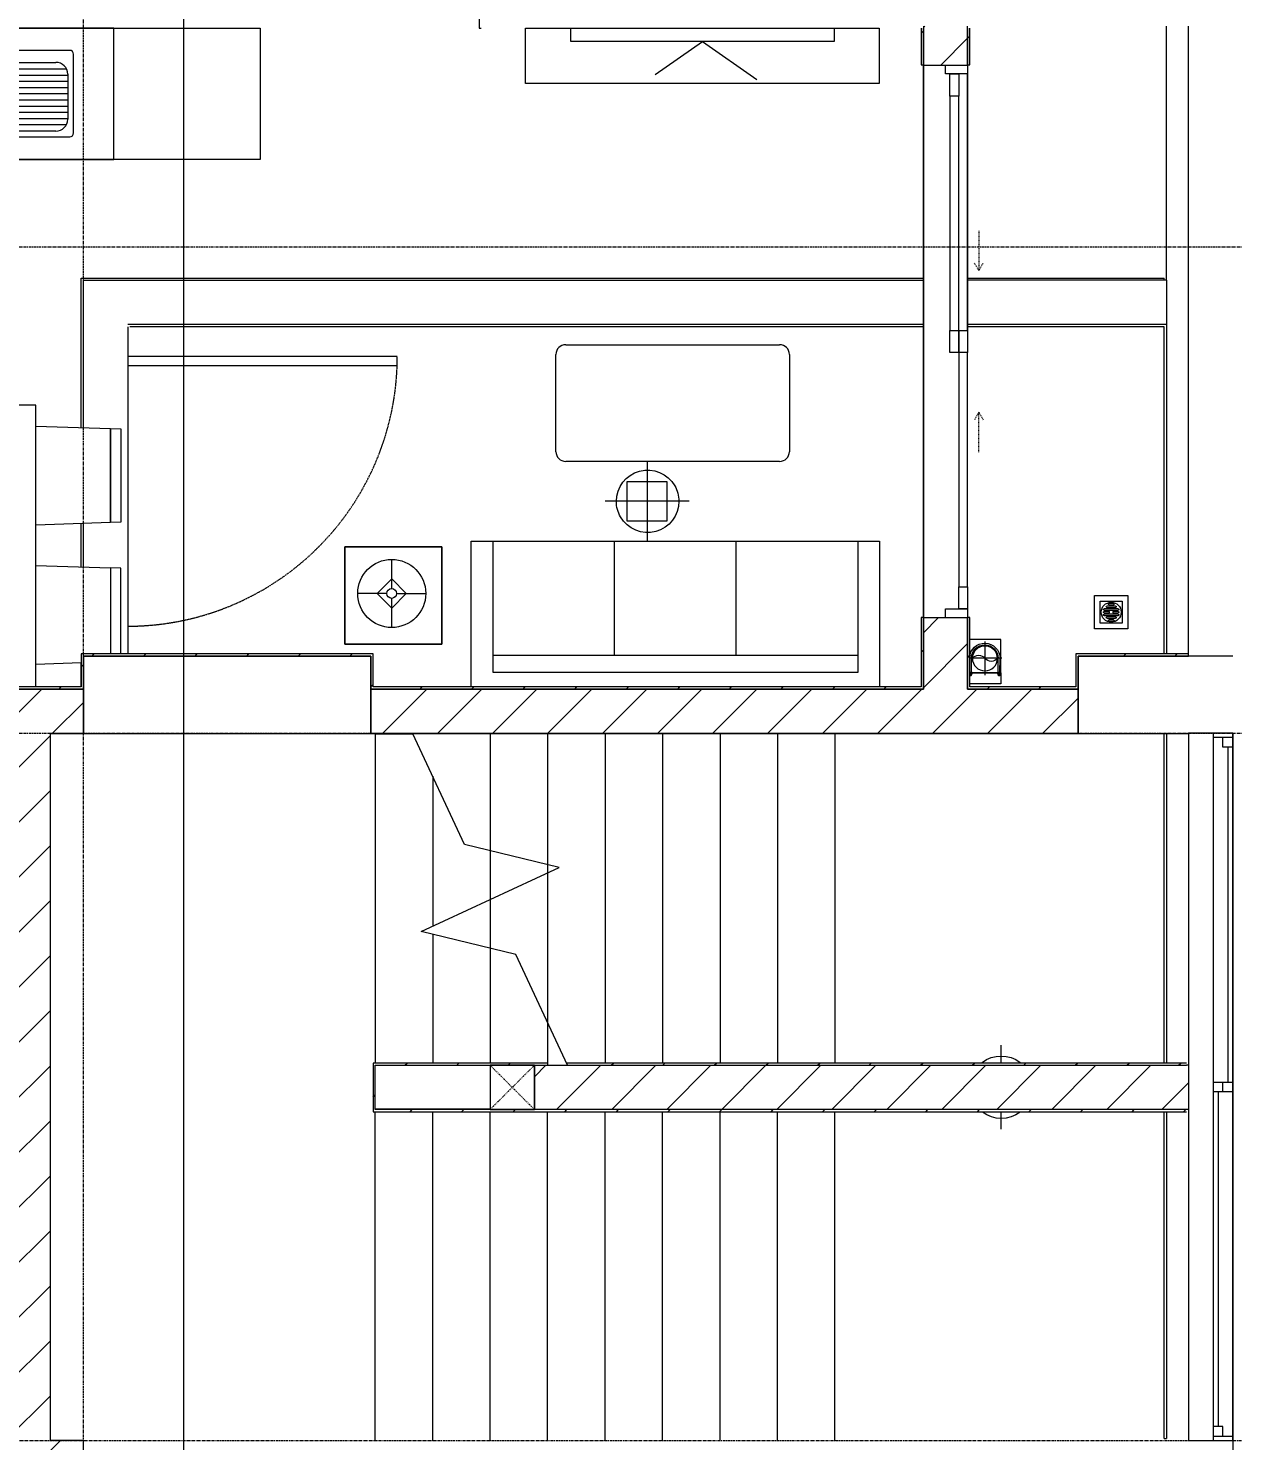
# Model space of a CAD drawing. Header units: millimetres. Extents: x 5357 to 201988, y -16345 to 109895.
# Drawn here: x 121803 to 127253, y 33837 to 40227 of the extents above; entities that cross this region are included whole.
import ezdxf

# ---------------------------------------------------------------- set-up
doc = ezdxf.new("R2010")
doc.units = ezdxf.units.MM
for name, pattern in [('Dash', [6, 3, -3]), ('Dash - Tight', [4.5, 3, -1.5]), ('Grid Line', [22.225, 12.7, -3.175, 3.175, -3.175]), ('IMPORT-CENTER _3_', [10.16, 6.35, -1.27, 1.27, -1.27])]:
    doc.linetypes.add(name, pattern=pattern)
for name, color, linetype, lineweight in [('0-1', 7, 'Continuous', 5), ('A-ANNO-DIMS', 211, 'Continuous', 9), ('A-ANNO-DIMS-220', 211, 'Continuous', 9), ('A-CLNG', 13, 'Continuous', 9), ('A-DETL-GENF-3', 92, 'Dash - Tight', 9), ('A-DOOR', 31, 'Continuous', 9), ('A-DOOR-FRAM', 31, 'Continuous', 9), ('A-DOOR-HDLN', 31, 'Dash', 9), ('A-FLOR', 192, 'Continuous', 9), ('A-FLOR-1', 10, 'Continuous', 9), ('A-FLOR-2', 53, 'Continuous', 9), ('A-GLAZ', 151, 'Continuous', 9), ('A-WALL', 113, 'Continuous', 9), ('A-WALL-4', 113, 'Continuous', 18), ('A-WALL-PATT-2', 53, 'Continuous', 9), ('A-WALL-PATT-3', 111, 'Continuous', 9), ('E-LITE-EQPM', 33, 'Continuous', 9), ('G-IMPT', 8, 'Continuous', 9), ('G-IMPT-2', 8, 'IMPORT-CENTER _3_', 9), ('I-FURN', 30, 'Continuous', 9), ('I-FURN-1', 53, 'Continuous', 9), ('I-WALL-1', 9, 'Continuous', 18), ('I-WALL-3', 2, 'Continuous', 18), ('M-EQPM', 50, 'Continuous', 9), ('S-COLS', 52, 'Continuous', 9), ('S-COLS-2', 9, 'Continuous', 18), ('S-COLS-5', 52, 'Continuous', 18), ('S-COLS-6', 52, 'Dash', 9), ('S-COLS-HDLN', 52, 'Dash', 9), ('S-GRID-1', 1, 'Grid Line', 9), ('S-STRS', 31, 'Continuous', 9), ('S-STRS-MBND', 31, 'Continuous', 9)]:
    doc.layers.add(name, color=color, linetype=linetype, lineweight=lineweight)
doc.styles.add('Arial_4', font='arial_0.ttf', dxfattribs={"width": 0.9, "height": 660})
doc.dimstyles.new('1_Dim_chi_tiet_khu_đất_2', dxfattribs={"dimscale": 304.8, "dimtxt": 673.371204, "dimasz": 0.866142, "dimexe": 0.721785, "dimexo": 0.0625, "dimgap": 0.072178, "dimtad": 1, "dimdec": 0, "dimrnd": 5, "dimzin": 0, "dimdsep": 46, "dimtxsty": 'Arial_4', "dimblk1": 'OBLIQUE', "dimblk2": 'OBLIQUE', "dimsah": 1, "dimcen": 0.09, "dimdle": 0.721785, "dimazin": 0, "dimtfac": 1, "dimtdec": 4, "dimtix": 1, "dimtmove": 0, "dimatfit": 3, "dimfxl": 2.165354, "dimfxlon": 1, "dimtvp": 1, "dimtolj": 1, "dimtzin": 0, "dimarcsym": 2})
pattern_1 = [(45, (0, 0), (-116.67262, 116.67262), [])]
pattern_2 = [(45, (0, 0), (-124.4508, 124.4508), [])]

# ---------------------------------------------------------------- blocks, each defined once
blk = doc.blocks.new('NCV_TKTC_KET CAU_rvt-1-TKCS_MB SÂN ĐƯỜNG NỘI BỘ')
at = {"layer": 'A-FLOR-1'}
for p, q in [((122042.5, 37036.9), (121902.6, 37036.9)), ((126552.6, 37036.9), (123352.6, 37036.9))]:
    blk.add_line(p, q, dxfattribs=at)
at = {"layer": 'A-FLOR-2'}
for p, q in [((121902.6, 37036.9), (122052.6, 37036.9)), ((123352.6, 37036.9), (126552.6, 37036.9))]:
    blk.add_line(p, q, dxfattribs=at)
at = {"layer": 'S-COLS-2'}
for p, q in [((123352.6, 37386.9), (122052.6, 37386.9)), ((122052.6, 37386.9), (122052.6, 37036.9)), ((123352.6, 37036.9), (123352.6, 37386.9)), ((127252.6, 37386.9), (126552.6, 37386.9)), ((126552.6, 37386.9), (126552.6, 37036.9)), ((122052.6, 37036.9), (123352.6, 37036.9)), ((126552.6, 37036.9), (127052.6, 37036.9))]:
    blk.add_line(p, q, dxfattribs=at)
blk = doc.blocks.new('HE BEP A1 - HE BEP A 2-944694-TKCS_MB SÂN ĐƯỜNG NỘI BỘ')
at = {"layer": 'I-FURN'}
for p, q in [((0, 0), (662.4, 0)), ((0, -594.4), (0, 0)), ((662.4, 0), (662.4, -594.4)), ((662.4, 0), (662.4, -594.4)), ((3700, 0), (662.4, 0)), ((3700, -594.4), (3700, 0)), ((3700, -594.4), (3700, 0)), ((844.9, -120.7), (844.9, -476.9)), ((1706.9, -103.2), (862.4, -103.2)), ((1724.4, -476.9), (1724.4, -120.7)), ((2364, -483.2), (2364, -111.2)), ((3175.6, -81.2), (2394, -81.2)), ((2451.6, -118.3), (2484.1, -118.3)), ((2451.6, -122.3), (2451.6, -118.3)), ((2484.1, -122.3), (2451.6, -122.3)), ((2484.1, -118.3), (2484.1, -122.3)), ((3085.5, -118.3), (3085.5, -122.3)), ((3118, -118.3), (3085.5, -118.3)), ((3085.5, -122.3), (3118, -122.3)), ((3118, -122.3), (3118, -118.3)), ((3205.6, -483.2), (3205.6, -111.2)), ((871.5, -386.8), (871.5, -182.3)), ((871.5, -184.9), (1351.6, -184.9)), ((877.9, -156.9), (1345.2, -156.9)), ((924.9, -128.9), (1298.3, -128.9)), ((1351.6, -182.3), (1351.6, -386.8)), ((1405.6, -369.9), (1405.6, -183.2)), ((1459, -129.9), (1644.4, -129.9)), ((1697.8, -183.2), (1697.8, -369.9)), ((2471.8, -183.9), (2467.4, -188.3)), ((2467.4, -188.3), (2496.5, -217.4)), ((2500.9, -213), (2471.8, -183.9)), ((2689.3, -186.7), (2660.2, -215.8)), ((2664.6, -220.2), (2693.7, -191.1)), ((2693.7, -191.1), (2689.3, -186.7)), ((2875.9, -191.1), (2880.3, -186.7)), ((2905, -220.2), (2875.9, -191.1)), ((2880.3, -186.7), (2909.4, -215.8)), ((3068.7, -213), (3097.9, -183.9)), ((3102.3, -188.3), (3073.1, -217.4)), ((3097.9, -183.9), (3102.3, -188.3)), ((871.5, -212.9), (1351.6, -212.9)), ((871.5, -240.9), (1351.6, -240.9)), ((2496.5, -217.4), (2500.9, -213)), ((2660.2, -215.8), (2664.6, -220.2)), ((2909.4, -215.8), (2905, -220.2)), ((3073.1, -217.4), (3068.7, -213)), ((871.5, -268.9), (1351.6, -268.9)), ((871.5, -296.9), (1351.6, -296.9)), ((1602.7, -313.4), (1523.8, -418.4)), ((1618.1, -322.3), (1602.7, -313.4)), ((871.5, -324.9), (1351.6, -324.9)), ((871.5, -352.9), (1351.6, -352.9)), ((871.5, -380.9), (1351.6, -380.9)), ((1566.6, -443.1), (1618.1, -322.3)), ((2470.1, -405.9), (2499.2, -376.7)), ((2503.6, -381.1), (2474.5, -410.3)), ((2499.2, -376.7), (2503.6, -381.1)), ((2663, -383.9), (2667.3, -379.5)), ((2667.3, -379.5), (2696.5, -408.6)), ((2902.3, -379.5), (2873.2, -408.6)), ((2906.7, -383.9), (2902.3, -379.5)), ((3070.4, -376.7), (3066, -381.1)), ((3066, -381.1), (3095.1, -410.3)), ((3099.5, -405.9), (3070.4, -376.7)), ((876.4, -408.9), (1346.8, -408.9)), ((1298.3, -440.1), (924.9, -440.1)), ((1644.4, -423.2), (1459, -423.2)), ((1541.1, -452.3), (1528.6, -445.1)), ((2474.5, -410.3), (2470.1, -405.9)), ((2692.1, -413), (2663, -383.9)), ((2696.5, -408.6), (2692.1, -413)), ((2873.2, -408.6), (2877.5, -413)), ((2877.5, -413), (2906.7, -383.9)), ((3095.1, -410.3), (3099.5, -405.9)), ((862.4, -494.4), (1706.9, -494.4)), ((3175.6, -513.2), (2394, -513.2)), ((662.4, -594.4), (0, -594.4)), ((662.4, -594.4), (3700, -594.4))]:
    blk.add_line(p, q, dxfattribs=at)
for centre, radius in [((2581.9, -298.5), 142.6), ((2581.9, -298.5), 131.3), ((2987.7, -298.5), 142.6), ((2987.7, -298.5), 131.3), ((2581.9, -298.5), 87.2), ((2581.9, -298.5), 43.6), ((2987.7, -298.5), 87.2), ((2987.7, -298.5), 43.6), ((1552.8, -316.6), 22.2), ((2581.9, -298.5), 30.9), ((2987.7, -298.5), 30.9), ((1485.9, -449.9), 17.8), ((1592.6, -449.9), 17.8)]:
    blk.add_circle(centre, radius, dxfattribs=at)
for centre, radius, start, end in [((862.4, -120.7), 17.5, 90, 180), ((1706.9, -120.7), 17.5, 0, 90), ((2394, -111.2), 30, 90, 180), ((2485.1, -120.7), 33.5, 163.94189, 180), ((2485.1, -120.7), 33.5, 180, 196.05811), ((2476.6, -118.2), 24.7, 145.20397, 163.94189), ((2467.8, -120.3), 11.6, 9.71775, 170.28225), ((2467.8, -120.3), 11.6, 189.9102, 350.0898), ((2471.3, -114.5), 18.1, 120.79762, 145.20397), ((2467.9, -108.8), 11.5, 90, 120.79762), ((2467.9, -108.8), 11.5, 59.20238, 90), ((2464.5, -114.5), 18.1, 34.79603, 59.20238), ((2459.1, -118.2), 24.7, 16.05811, 34.79603), ((2450.6, -120.7), 33.5, 0, 16.05811), ((2450.6, -120.7), 33.5, 343.94189, 0), ((3119, -120.7), 33.5, 163.94189, 180), ((3119, -120.7), 33.5, 180, 196.05811), ((3110.5, -118.2), 24.7, 145.20397, 163.94189), ((3105.2, -114.5), 18.1, 120.79762, 145.20397), ((3101.8, -120.3), 11.6, 9.71775, 170.28225), ((3101.8, -120.3), 11.6, 189.9102, 350.0898), ((3101.8, -108.8), 11.5, 90, 120.79762), ((3101.8, -108.8), 11.5, 59.20238, 90), ((3098.4, -114.5), 18.1, 34.79603, 59.20238), ((3093, -118.2), 24.7, 16.05811, 34.79603), ((3084.5, -120.7), 33.5, 0, 16.05811), ((3084.5, -120.7), 33.5, 343.94189, 0), ((3175.6, -111.2), 30, 360, 90), ((924.9, -182.3), 53.3, 90, 180), ((1298.3, -182.3), 53.3, 0, 90), ((1459, -183.2), 53.3, 90, 180), ((1644.4, -183.2), 53.3, 0, 90), ((2476.6, -123.1), 24.7, 196.05811, 214.79603), ((2471.3, -126.9), 18.1, 214.79603, 239.20238), ((2467.9, -132.6), 11.5, 239.20238, 270), ((2467.9, -132.6), 11.5, 270, 300.79762), ((2464.5, -126.9), 18.1, 300.79762, 325.20397), ((2459.1, -123.1), 24.7, 325.20397, 343.94189), ((3110.5, -123.1), 24.7, 196.05811, 214.79603), ((3105.2, -126.9), 18.1, 214.79603, 239.20238), ((3101.8, -132.6), 11.5, 239.20238, 270), ((3101.8, -132.6), 11.5, 270, 300.79762), ((3098.4, -126.9), 18.1, 300.79762, 325.20397), ((3093, -123.1), 24.7, 325.20397, 343.94189), ((1459, -369.9), 53.3, 180, 270), ((1644.4, -369.9), 53.3, 270, 0), ((924.9, -386.8), 53.3, 180, 270), ((1298.3, -386.8), 53.3, 270, 0), ((1537.5, -429.7), 17.8, 140.53825, 240.0479), ((1549.9, -436.9), 17.8, 240.0479, 339.46209), ((862.4, -476.9), 17.5, 180, 270), ((1706.9, -476.9), 17.5, 270, 0), ((2394, -483.2), 30, 180, 270), ((3175.6, -483.2), 30, 270, 0)]:
    blk.add_arc(centre, radius, start, end, dxfattribs=at)
at = {"layer": 'I-FURN-1'}
for p, q in [((0, 0), (3700, 0)), ((0, -594.4), (0, 0)), ((3700, 0), (3700, -594.4)), ((3700, -594.4), (0, -594.4))]:
    blk.add_line(p, q, dxfattribs=at)
blk = doc.blocks.new('LOBBY_SOFA_1 - LOBBY_SOFA_1-851489-TKCS_MB SÂN ĐƯỜNG NỘI BỘ')
at = {"layer": 'I-FURN'}
for p, q in [((-2128.3, 1548.5), (-1160.3, 1548.5)), ((-2172.3, 1064.5), (-2172.3, 1504.5)), ((-1116.3, 1504.5), (-1116.3, 1064.5)), ((-1160.3, 1020.5), (-2128.3, 1020.5)), ((-2556, 660), (-708, 660)), ((-2556, 0), (-2556, 660)), ((-2457, 66), (-2457, 660)), ((-1907, 143), (-1907, 660)), ((-1357, 143), (-1357, 660)), ((-807, 660), (-807, 66)), ((-708, 660), (-708, 0)), ((-2688.2, 633.5), (-3128.2, 633.5)), ((-3128.2, 633.5), (-3128.2, 193.5)), ((-2915.4, 445), (-2915.4, 577)), ((-2688.2, 193.5), (-2688.2, 633.5)), ((-2981.4, 423), (-2915.4, 489)), ((-2915.4, 489), (-2849.4, 423)), ((-2937.4, 423), (-3069.4, 423)), ((-2915.4, 357), (-2981.4, 423)), ((-2849.4, 423), (-2915.4, 357)), ((-2915.4, 269), (-2915.4, 401)), ((-2893.4, 423), (-2761.4, 423)), ((-3128.2, 193.5), (-2688.2, 193.5)), ((-807, 143), (-2457, 143)), ((-807, 66), (-2457, 66))]:
    blk.add_line(p, q, dxfattribs=at)
for radius in [154, 22]:
    blk.add_circle((-2915.4, 423), radius, dxfattribs=at)
for centre, start, end in [((-2128.3, 1504.5), 90, 180), ((-1160.3, 1504.5), 0, 90), ((-2128.3, 1064.5), 180, 270), ((-1160.3, 1064.5), 270, 0)]:
    blk.add_arc(centre, 44, start, end, dxfattribs=at)
at = {"layer": 'I-FURN-1'}
for p, q in [((-2128.3, 1548.5), (-1160.3, 1548.5)), ((-2172.3, 1064.5), (-2172.3, 1504.5)), ((-1116.3, 1504.5), (-1116.3, 1064.5)), ((-1160.3, 1020.5), (-2128.3, 1020.5)), ((-2556, 660), (-708, 660)), ((-2556, 0), (-2556, 660)), ((-708, 660), (-708, 0)), ((-3128.2, 633.5), (-2688.2, 633.5)), ((-3128.2, 193.5), (-3128.2, 633.5)), ((-2688.2, 633.5), (-2688.2, 193.5)), ((-2688.2, 193.5), (-3128.2, 193.5))]:
    blk.add_line(p, q, dxfattribs=at)
for centre, start, end in [((-2128.3, 1504.5), 90, 180), ((-1160.3, 1504.5), 0, 90), ((-2128.3, 1064.5), 180, 270), ((-1160.3, 1064.5), 270, 0)]:
    blk.add_arc(centre, 44, start, end, dxfattribs=at)
blk = doc.blocks.new('RES_BAN AN 1 - RES_BAN AN 1-V145-TKCS_MB SÂN ĐƯỜNG NỘI BỘ')
at = {"layer": 'I-FURN-1'}
for p, q in [((-425, 0), (-425, -1275)), ((425, -1275), (425, 0)), ((-630, -109.1), (-425, -102.3)), ((-425, -102.3), (-425, -549.7)), ((425, -102.3), (425, -549.7)), ((761.9, -113.5), (425, -102.3)), ((761.9, -538.5), (761.9, -113.5)), ((761.9, -113.5), (761.9, -538.5)), ((809.6, -115.1), (761.9, -113.5)), ((809.6, -536.9), (809.6, -115.1)), ((-809.6, -150), (-809.6, -536.9)), ((-761.9, -538.5), (-761.9, -150)), ((-761.9, -538.5), (-761.9, -150)), ((-809.6, -536.9), (-761.9, -538.5)), ((-425, -549.7), (-761.9, -538.5)), ((425, -549.7), (761.9, -538.5)), ((761.9, -538.5), (809.6, -536.9)), ((-809.6, -745.3), (-761.9, -743.8)), ((-809.6, -1167.2), (-809.6, -745.3)), ((-761.9, -743.8), (-425, -732.5)), ((-761.9, -1168.8), (-761.9, -743.8)), ((-761.9, -743.8), (-761.9, -1168.8)), ((-425, -732.5), (-425, -1180)), ((425, -732.5), (425, -1180)), ((761.9, -743.8), (425, -732.5)), ((761.9, -743.8), (809.6, -745.3)), ((761.9, -1168.8), (761.9, -743.8)), ((761.9, -1168.8), (761.9, -743.8)), ((809.6, -745.3), (809.6, -1167.2)), ((-761.9, -1168.8), (-809.6, -1167.2)), ((-425, -1180), (-761.9, -1168.8)), ((425, -1180), (761.9, -1168.8)), ((809.6, -1167.2), (761.9, -1168.8)), ((-425, -1275), (425, -1275))]:
    blk.add_line(p, q, dxfattribs=at)
blk = doc.blocks.new('RES_BAN AN - RES_BAN AN-V148-TKCS_MB SÂN ĐƯỜNG NỘI BỘ')
at = {"layer": 'I-FURN-1'}
for p, q in [((0, 250), (1600, 250)), ((0, 0), (0, 250)), ((1600, 250), (1600, 0)), ((1600, 0), (0, 0))]:
    blk.add_line(p, q, dxfattribs=at)
blk = doc.blocks.new('KE TIVI-2 - KE TIVI-2-V149-TKCS_MB SÂN ĐƯỜNG NỘI BỘ')
at = {"layer": 'I-FURN-1'}
for p, q in [((0, 60), (-245.7, 232.1)), ((213, 209.1), (0, 60)), ((-595.6, 60), (595.6, 60)), ((-595.6, 0), (-595.6, 60)), ((595.6, 0), (-595.6, 0)), ((595.6, 60), (595.6, 0))]:
    blk.add_line(p, q, dxfattribs=at)
blk = doc.blocks.new('NCV_TKTC_TANG 1_rvt-1-TKCS_MB SÂN ĐƯỜNG NỘI BỘ')
at = {"layer": 'A-WALL-PATT-2'}
h = blk.add_hatch(dxfattribs=at)
h.set_pattern_fill('FP_2', color=256, style=0, pattern_type=2)
h.set_pattern_definition(pattern_1)
h.paths.add_polyline_path([(125845.9, 37246.9), (125852.6, 37246.9), (125852.6, 37560.7), (125842.6, 37560.3), (125842.6, 37246.9)])
h.paths.add_polyline_path([(125842.6, 40060.7), (125852.6, 40060.7), (125852.6, 40226.9), (125842.6, 40226.9)])
h = blk.add_hatch(dxfattribs=at)
h.set_pattern_fill('FP_2', color=256, style=0, pattern_type=2)
h.set_pattern_definition(pattern_1)
h.paths.add_polyline_path([(126053, 37237.4), (126062.6, 37237.4), (126062.6, 37561.5), (126052.6, 37560.3), (126052.6, 37237.4)])
h.paths.add_polyline_path([(126062.6, 40061.5), (126062.6, 40226.9), (126052.6, 40226.9), (126052.6, 40061.5)])
h = blk.add_hatch(dxfattribs=at)
h.set_pattern_fill('FP_2', color=256, style=0, pattern_type=2)
h.set_pattern_definition(pattern_1)
h.paths.add_polyline_path([(122177.4, 37386.9), (123352.6, 37386.9), (123350.8, 37396.9), (122042.6, 37396.4), (122042.6, 37386.9), (122174.4, 37386.9)])
h = blk.add_hatch(dxfattribs=at)
h.set_pattern_fill('FP_2', color=256, style=0, pattern_type=2)
h.set_pattern_definition(pattern_1)
h.paths.add_polyline_path([(122042.6, 37237.4), (122052.6, 37237.4), (122052.5, 37386.9), (122042.6, 37386.4), (122042.6, 37246.9)])
h = blk.add_hatch(dxfattribs=at)
h.set_pattern_fill('FP_2', color=256, style=0, pattern_type=2)
h.set_pattern_definition(pattern_1)
h.paths.add_polyline_path([(123362.6, 37246.9), (123362.6, 37396.9), (123352.6, 37396.9), (123352.6, 37246.9)])
h = blk.add_hatch(dxfattribs=at)
h.set_pattern_fill('FP_2', color=256, style=0, pattern_type=2)
h.set_pattern_definition(pattern_1)
h.paths.add_polyline_path([(127052.6, 37386.9), (127052.6, 37396.9), (126542.6, 37396.9), (126542.6, 37386.9), (126952.6, 37386.9)])
h = blk.add_hatch(dxfattribs=at)
h.set_pattern_fill('FP_2', color=256, style=0, pattern_type=2)
h.set_pattern_definition(pattern_1)
h.paths.add_polyline_path([(121774.6, 37237.4), (122042.6, 37237.4), (122042.5, 37246.9), (119062.6, 37246.9), (119062.6, 37237.4), (121702.6, 37237.4)])
h = blk.add_hatch(dxfattribs=at)
h.set_pattern_fill('FP_2', color=256, style=0, pattern_type=2)
h.set_pattern_definition(pattern_1)
h.paths.add_polyline_path([(123352.6, 37236.9), (123353, 37237.4), (125852.6, 37237.4), (125852.6, 37246.9), (123352.6, 37246.9), (123352.6, 37236.9)])
h = blk.add_hatch(dxfattribs=at)
h.set_pattern_fill('FP_2', color=256, style=0, pattern_type=2)
h.set_pattern_definition(pattern_1)
h.paths.add_polyline_path([(126552.1, 37237.4), (126552.6, 37237.4), (126552.6, 37246.9), (126062.6, 37246.9), (126062.6, 37237.4), (126542.6, 37237.4)])
at = {"layer": 'A-FLOR-1'}
for p, q in [((125852.6, 40060.3), (125852.6, 37560.7)), ((125852.6, 37560.7), (125852.6, 40060.3))]:
    blk.add_line(p, q, dxfattribs=at)
at = {"layer": 'A-FLOR-2'}
for p, q in [((125852.6, 37560.7), (125852.6, 40060.3)), ((125852.6, 40060.3), (125852.6, 37560.7)), ((126052.6, 38860.3), (126052.6, 40020.3)), ((125852.6, 37560.7), (125952.6, 37560.7))]:
    blk.add_line(p, q, dxfattribs=at)
at = {"layer": 'I-WALL-1'}
for p, q in [((123842.6, 43426.9), (123842.6, 40226.9)), ((123842.6, 40226.9), (123852.6, 40226.9)), ((125842.6, 40226.9), (125842.6, 40060.7)), ((125852.6, 40060.7), (125852.6, 40226.9)), ((126052.6, 40226.9), (126052.6, 40061.5)), ((126062.6, 40061.5), (126062.6, 40226.9)), ((125842.6, 40060.7), (125852.6, 40060.7)), ((126052.6, 40061.5), (126062.6, 40061.5)), ((125842.6, 37560.7), (125842.6, 37246.9)), ((125852.6, 37560.7), (125842.6, 37560.7)), ((125852.6, 37246.9), (125852.6, 37560.7)), ((126062.6, 37561.5), (126052.6, 37561.5)), ((126052.6, 37560.3), (126052.6, 37236.9)), ((126062.6, 37246.9), (126062.6, 37561.5)), ((123352.6, 37396.9), (122042.6, 37396.9)), ((122042.6, 37396.9), (122042.6, 37386.9)), ((122042.6, 37386.9), (122042.6, 37246.9)), ((122052.6, 37386.9), (123352.6, 37386.9)), ((122052.6, 37236.9), (122052.6, 37386.9)), ((123362.6, 37396.9), (123352.6, 37396.9)), ((123352.6, 37386.9), (123352.6, 37246.9)), ((123362.6, 37246.9), (123362.6, 37396.9)), ((127052.6, 37396.9), (126542.6, 37396.9)), ((126542.6, 37396.9), (126542.6, 37386.9)), ((126542.6, 37386.9), (126542.6, 37246.9)), ((126552.6, 37386.9), (127052.6, 37386.9)), ((126552.6, 37246.9), (126552.6, 37386.9)), ((127052.6, 37386.9), (127052.6, 37396.9)), ((122042.6, 37246.9), (119062.6, 37246.9)), ((119062.6, 37236.9), (122042.6, 37236.9)), ((122042.6, 37236.9), (122052.6, 37236.9)), ((123352.6, 37246.9), (123352.6, 37236.9)), ((123352.6, 37236.9), (125852.6, 37236.9)), ((125842.6, 37246.9), (123362.6, 37246.9)), ((125852.6, 37236.9), (125852.6, 37246.9)), ((126052.6, 37236.9), (126062.6, 37236.9)), ((126542.6, 37246.9), (126062.6, 37246.9)), ((126062.6, 37236.9), (126552.6, 37236.9)), ((126552.6, 37236.9), (126552.6, 37246.9))]:
    blk.add_line(p, q, dxfattribs=at)
at = {"layer": 'I-FURN-1', "rotation": 180}
for name, p in [('HE BEP A1 - HE BEP A 2-944694-TKCS_MB SÂN ĐƯỜNG NỘI BỘ', (122852.6, 39632.6)), ('RES_BAN AN - RES_BAN AN-V148-TKCS_MB SÂN ĐƯỜNG NỘI BỘ', (125652.9, 40226.9)), ('KE TIVI-2 - KE TIVI-2-V149-TKCS_MB SÂN ĐƯỜNG NỘI BỘ', (124852.9, 40226.9)), ('RES_BAN AN 1 - RES_BAN AN 1-V145-TKCS_MB SÂN ĐƯỜNG NỘI BỘ', (121412.6, 37246.9))]:
    blk.add_blockref(name, p, dxfattribs=at)
at = {"layer": 'I-FURN-1'}
blk.add_blockref('LOBBY_SOFA_1 - LOBBY_SOFA_1-851489-TKCS_MB SÂN ĐƯỜNG NỘI BỘ', (126362.6, 37246.9), dxfattribs=at)
blk = doc.blocks.new('TKTC_XREF_251221_MB TANG 1 - TKTC_XREF_260130_MB TANG 1_dwg_THU NUOC - THU NUOC-444531-TKCS_MB TẦNG 1-4202124-TKCS_MB SÂN ĐƯỜNG NỘI BỘ')
at = {"layer": 'M-EQPM'}
for p, q in [((-23.3, 10.8), (40.9, 10.8)), ((40.9, 4.8), (-23.3, 4.8)), ((-11, 23.3), (28.5, 23.3)), ((28.5, 17.3), (-11, 17.3)), ((-1.1, 35.6), (18.5, 35.6)), ((18.5, 29.6), (-1.1, 29.6)), ((-23.3, -13.6), (40.9, -13.6)), ((40.9, -19.6), (-23.3, -19.6)), ((-11, -26.1), (28.5, -26.1)), ((28.5, -32.1), (-11, -32.1)), ((-1.1, -38.5), (18.5, -38.5)), ((18.5, -44.5), (-1.1, -44.5))]:
    blk.add_line(p, q, dxfattribs=at)
at = {"layer": 'M-EQPM', "flags": 128}
for points in [[(83.7, -79.4), (83.7, 70.6), (-66.3, 70.6), (-66.3, -79.4)], [(58.7, -54.4), (58.7, 45.6), (-41.3, 45.6), (-41.3, -54.4)]]:
    blk.add_lwpolyline(points, close=True, dxfattribs=at)
for points in [[(-23.3, -1.2), (0.7, -1.2), (0.7, -7.2), (-23.3, -7.2)], [(40.9, -7.2), (16.7, -7.2), (16.7, -1.2), (40.9, -1.2)]]:
    blk.add_lwpolyline(points, dxfattribs=at)
at = {"layer": 'M-EQPM'}
for centre, radius, start, end in [((8.7, -4.4), 45, 360, 180), ((8.7, -4.4), 45, 360, 180), ((-23.3, 7.8), 3, 90, 270), ((-11, 20.3), 3, 90, 270), ((-1.1, 32.6), 3, 90, 270), ((18.5, 32.6), 3, 270, 90), ((28.5, 20.3), 3, 270, 90), ((40.9, 7.8), 3, 270, 90), ((8.7, -4.4), 45, 180, 360), ((8.7, -4.4), 45, 180, 360), ((-23.3, -4.2), 3, 90, 270), ((-23.3, -16.6), 3, 90, 270), ((-11, -29.1), 3, 90, 270), ((-1.1, -41.5), 3, 90, 270), ((18.5, -41.5), 3, 270, 90), ((28.5, -29.1), 3, 270, 90), ((40.9, -4.2), 3, 270, 90), ((40.9, -16.6), 3, 270, 90)]:
    blk.add_arc(centre, radius, start, end, dxfattribs=at)
blk = doc.blocks.new('TKTC_XREF_251221_MB TANG 1 - TKTC_XREF_260130_MB TANG 1_dwg_CUM U_DN100-V303-TKCS_MB SÂN ĐƯỜNG NỘI BỘ')
at = {"layer": 'G-IMPT'}
for p, q in [((-79.1, 66.6), (-79.1, 63.4)), ((-76.6, 66.6), (-76.6, 63.4)), ((-74.6, 66.6), (-74.6, 63.4)), ((-72.7, 69.3), (-72.7, 60.7)), ((-66.9, 67.9), (-71.7, 67.9)), ((-65, 69), (0, 69)), ((-66.9, 62.1), (-71.7, 62.1)), ((-79.1, -63.4), (-79.1, -66.6)), ((-76.6, -63.4), (-76.6, -66.6)), ((-74.6, -63.4), (-74.6, -66.6)), ((-72.7, -60.7), (-72.7, -68.1)), ((-66.9, -62.1), (-71.7, -62.1)), ((-66.9, -67.9), (-71.7, -67.9))]:
    blk.add_line(p, q, dxfattribs=at)
at = {"layer": 'G-IMPT', "flags": 128}
for points in [[(-72.7, 67.6), (-78.1, 67.6), (-78.1, 62.4), (-72.7, 62.4)], [(-71.7, 59.2), (-66.9, 59.2), (-66.9, 70.8), (-71.7, 70.8)], [(-66.9, 70.8), (-66.9, 72.7), (-65, 72.7), (-65, 57.3), (-66.9, 57.3), (-66.9, 59.2)], [(-65, 61), (0, 61), (0, 57)], [(-72.7, -62.4), (-78.1, -62.4), (-78.1, -67.6), (-72.7, -67.6)], [(-66.9, -68.1), (-66.9, -59.2), (-71.7, -59.2)], [(-66.9, -59.2), (-66.9, -57.3), (-65, -57.3), (-65, -68.1)], [(-65, -61), (0, -61), (0, -57)]]:
    blk.add_lwpolyline(points, dxfattribs=at)
at = {"layer": 'G-IMPT'}
for centre, radius, start, end in [((-78.1, 66.6), 0.96, 90, 180), ((-71.1, 69.3), 1.56, 112.61986, 247.38014), ((-67.9, 65), 4.8, 143.1301, 216.8699), ((0, 0), 69, 272.38806, 90), ((-78.1, 63.4), 0.96, 180, 270), ((-71.1, 60.7), 1.56, 112.61986, 247.38014), ((0, 0), 61, 270, 90), ((0, 0), 57, 270, 90), ((-78.1, -63.4), 0.96, 90, 180), ((-71.1, -60.7), 1.56, 112.61986, 247.38014), ((-67.9, -65), 4.8, 143.1301, 216.8699), ((-78.1, -66.6), 0.96, 180, 270)]:
    blk.add_arc(centre, radius, start, end, dxfattribs=at)
blk = doc.blocks.new('TKTC_XREF_251221_MB TANG 1 - TKTC_XREF_260130_MB TANG 1_dwg_$cc-V304-TKCS_MB SÂN ĐƯỜNG NỘI BỘ')
at = {"layer": 'G-IMPT'}
blk.add_circle((0, 0), 0.5, dxfattribs=at)
for centre, radius, start, end in [((0, 0), 0.5, 90, 270), ((0.188, 0.25), 0.313, 126.8699, 233.1301), ((-0.188, -0.25), 0.313, 306.8699, 53.1301)]:
    blk.add_arc(centre, radius, start, end, dxfattribs=at)
at = {"layer": 'G-IMPT-2'}
for p, q in [((0, -0.673), (0, 0.605)), ((-0.673, 0), (0.673, 0))]:
    blk.add_line(p, q, dxfattribs=at)
blk = doc.blocks.new('TKTC_XREF_251221_MB TANG 1 - TKTC_XREF_260130_MB TANG 1_dwg-4202109-TKCS_MB SÂN ĐƯỜNG NỘI BỘ')
at = {"layer": 'G-IMPT'}
blk.add_line((-77089.1, -364034.9), (-76948.7, -364034.9), dxfattribs=at)
at = {"layer": 'G-IMPT', "flags": 128}
for points in [[(-76948.7, -364034.9), (-76948.7, -363885.2), (-77089.1, -363885.2)], [(-77089.1, -364035), (-76948.5, -364035), (-76948.8, -364084.8), (-77089.6, -364084.8)]]:
    blk.add_lwpolyline(points, dxfattribs=at)
at = {"extrusion": (0, 0, -1), "zscale": -1}
blk.add_blockref('TKTC_XREF_251221_MB TANG 1 - TKTC_XREF_260130_MB TANG 1_dwg_THU NUOC - THU NUOC-444531-TKCS_MB TẦNG 1-4202124-TKCS_MB SÂN ĐƯỜNG NỘI BỘ', (76440.4, -363757), dxfattribs=at)
at = {"extrusion": (0, 0, -1)}
for name, p, xscale, yscale, zscale, rotation in [('TKTC_XREF_251221_MB TANG 1 - TKTC_XREF_260130_MB TANG 1_dwg_CUM U_DN100-V303-TKCS_MB SÂN ĐƯỜNG NỘI BỘ', (77021.1, -363970), 0.9975000000000006, 0.9975000000000006, -0.9975000000000006, 90.00099133829468), ('TKTC_XREF_251221_MB TANG 1 - TKTC_XREF_260130_MB TANG 1_dwg_$cc-V304-TKCS_MB SÂN ĐƯỜNG NỘI BỘ', (77020.3, -363970), 113.7150000000073, 113.7150000000073, -113.7150000000073, 269.9990086637467)]:
    blk.add_blockref(name, p, dxfattribs=dict(at, xscale=xscale, yscale=yscale, zscale=zscale, rotation=rotation))
blk = doc.blocks.new('TKTC_XREF_251221_MB TANG 1 - TKTC_XREF_251221_MB TANG 1-2038492-TKCS_MB SÂN ĐƯỜNG NỘI BỘ')
blk.add_blockref('TKTC_XREF_251221_MB TANG 1 - TKTC_XREF_260130_MB TANG 1_dwg-4202109-TKCS_MB SÂN ĐƯỜNG NỘI BỘ', (169499.1, 384109.7))
blk = doc.blocks.new('FD_01 - FD_01-1200x2200mm-V976-TKCS_MB SÂN ĐƯỜNG NỘI BỘ')
at = {"layer": 'A-DETL-GENF-3'}
for p, q in [((570, -100), (570, -1320)), ((610, -1320), (610, -100)), ((570, -1320), (610, -1320))]:
    blk.add_line(p, q, dxfattribs=at)
for start, end in [(180, 189.79123), (189.79123, 199.58247), (199.58247, 209.3737), (209.3737, 219.16494), (219.16494, 228.95617), (228.95617, 238.74741), (238.74741, 248.53864), (248.53864, 268.12111)]:
    blk.add_arc((610, -100), 1220, start, end, dxfattribs=at)
blk = doc.blocks.new('G1_SOF - BO TRU - 200x200-3051103-TKCS_MB SÂN ĐƯỜNG NỘI BỘ')
at = {"layer": 'S-COLS-HDLN'}
for p, q in [((-100, -100), (100, 100)), ((100, -100), (-100, 100))]:
    blk.add_line(p, q, dxfattribs=at)
blk = doc.blocks.new('DEG_02-DEG_03 - DEG_02-2500x2400mm-CỬA ĐI 02 CÁNH TRƯỢT-841416-TKCS_MB SÂN ĐƯỜNG NỘI BỘ')
at = {"layer": 'A-DOOR'}
for p, q in [((-1210, -100), (-1210, -60)), ((-1210, -60), (-1110, -60)), ((-1110, -60), (-1110, -100)), ((-50, -60), (-1110, -60)), ((-50, -60), (-50, -20)), ((-50, -20), (50, -20)), ((50, -60), (-50, -60)), ((-50, -100), (-50, -60)), ((-50, -60), (50, -60)), ((50, -20), (50, -60)), ((1110, -20), (50, -20)), ((50, -60), (1110, -60)), ((50, -60), (50, -100)), ((1110, -60), (1110, -20)), ((1110, -20), (1210, -20)), ((1210, -60), (1110, -60)), ((1210, -20), (1210, -60)), ((-1110, -100), (-1210, -100)), ((-1110, -100), (-50, -100)), ((50, -100), (-50, -100))]:
    blk.add_line(p, q, dxfattribs=at)
at = {"layer": 'A-DOOR-FRAM'}
for p, q in [((-1250, 0), (-1210, 0)), ((-1250, -100), (-1250, 0)), ((-1210, 0), (-1210, -100)), ((1210, -100), (1210, 0)), ((1210, 0), (1250, 0)), ((1250, 0), (1250, -100)), ((-1210, -100), (-1250, -100)), ((1250, -100), (1210, -100))]:
    blk.add_line(p, q, dxfattribs=at)
at = {"layer": 'A-DOOR-HDLN'}
for p, q in [((-500.4, -151.1), (-320.4, -151.1)), ((-320.4, -151.1), (-355, -131.1)), ((-320.4, -151.1), (-355, -171.1)), ((320.4, -151.1), (355, -131.1)), ((320.4, -151.1), (355, -171.1)), ((500.4, -151.1), (320.4, -151.1))]:
    blk.add_line(p, q, dxfattribs=at)
blk = doc.blocks.new('1_FAMILY RVT - W01-WxH 1000x3200-V1019-TKCS_MB SÂN ĐƯỜNG NỘI BỘ')
at = {"layer": 'A-GLAZ'}
for p, q in [((698.4, 172.4), (749.2, 197.8)), ((698.4, 172.4), (749.2, 147)), ((698.4, 172.4), (901.6, 172.4)), ((-1600, 96.2), (-1600, -103.8)), ((-1596.1, 96.2), (-1599.6, 96.2)), ((-1599.6, 96.2), (-1596.1, 96.2)), ((1600, 96.2), (-1596.1, 96.2)), ((-1596.1, 96.2), (-1536.5, 96.2)), ((-1581, 96.2), (-1581, 7.3)), ((-1536.5, 96.2), (-22.2, 96.2)), ((-1536.5, 96.2), (-1536.5, 51.7)), ((-1536.5, 74), (-22.2, 74)), ((-22.2, 7.3), (-22.2, 96.2)), ((-22.2, 96.2), (22.2, 96.2)), ((22.2, 96.2), (1580.9, 96.2)), ((22.2, 96.2), (22.2, 7.3)), ((1580.9, 96.2), (1600, 96.2)), ((1580.9, 96.2), (1580.9, 7.3)), ((1600, -103.8), (1600, 96.2)), ((-1600, 7.3), (-1581, 7.3)), ((-1536.5, 51.7), (-1581, 51.7)), ((-1581, 7.3), (-22.2, 7.3)), ((22.2, 51.7), (-22.2, 51.7)), ((-22.2, 7.3), (22.2, 7.3)), ((22.2, 29.5), (1536.5, 29.5)), ((22.2, 7.3), (1536.5, 7.3)), ((1536.5, 51.7), (1536.5, 7.3)), ((1580.9, 51.7), (1536.5, 51.7)), ((1536.5, 7.3), (1600, 7.3)), ((-1600, -103.8), (1600, -103.8))]:
    blk.add_line(p, q, dxfattribs=at)
blk = doc.blocks.new('LIC_03 - LIC_03-ĐÈN LED ỐP TRẦN CHỐNG BỤI_ 1x24w_ ÁNH SÁNG TRẮNG 6000k-V1038-TKCS_MB SÂN ĐƯỜNG NỘI BỘ')
at = {"layer": 'E-LITE-EQPM'}
for p, q in [((0, 180.5), (0, -180)), ((-90, 90), (-90, -90)), ((90, 90), (-90, 90)), ((90, -90), (90, 90)), ((-190, 0), (190, 0)), ((-90, -90), (90, -90))]:
    blk.add_line(p, q, dxfattribs=at)
for start, end in [(0, 150), (150, 180), (180, 330), (330, 0)]:
    blk.add_arc((-2.5, 0), 141.4, start, end, dxfattribs=at)
blk = doc.blocks.new('LIC_03 - LIC_03-ĐÈN LED ỐP TRẦN CHỐNG BỤI_ 1x24w_ ÁNH SÁNG TRẮNG 6000k-V1039-TKCS_MB SÂN ĐƯỜNG NỘI BỘ')
at = {"layer": 'E-LITE-EQPM'}
for p, q in [((0, 190), (0, 109.5)), ((0, -110.5), (0, -190))]:
    blk.add_line(p, q, dxfattribs=at)
for start, end in [(52.45849, 127.54151), (233.0822, 306.9178)]:
    blk.add_arc((-2.5, 0), 141.4, start, end, dxfattribs=at)
blk = doc.blocks.new('DIMBLOCK42-TKCS_MB SÂN ĐƯỜNG NỘI BỘ')
at = {"layer": 'A-ANNO-DIMS-220'}
for p, q in [((122507.1, 17016.9), (122507.1, 78456.9)), ((121847.1, 78236.9), (122727.1, 78236.9)), ((122507.1, 78236.9), (121847.1, 78236.9)), ((121847.1, 17236.9), (122727.1, 17236.9)), ((122507.1, 17236.9), (121847.1, 17236.9))]:
    blk.add_line(p, q, dxfattribs=at)
at = {"layer": 'A-ANNO-DIMS-220', "lineweight": 25}
for p, q in [((122507.1, 78236.9), (122375.1, 78368.9)), ((122507.1, 78236.9), (122639.1, 78104.9)), ((122507.1, 17236.9), (122375.1, 17368.9)), ((122507.1, 17236.9), (122639.1, 17104.9))]:
    blk.add_line(p, q, dxfattribs=at)
at = {"layer": 'A-ANNO-DIMS-220', "color": 0, "insert": (121628.2, 46597.4), "char_height": 660, "width": 2734.923, "attachment_point": 1, "rotation": 90, "line_spacing_factor": 0.941778, "style": 'Arial_4'}
blk.add_mtext('61000', dxfattribs=at)
blk = doc.blocks.new('_Oblique')
at = {"color": 0, "linetype": 'ByBlock', "lineweight": -2}
blk.add_line((-0.5, -0.5), (0.5, 0.5), dxfattribs=at)

msp = doc.modelspace()

# ---------------------------------------------------------------- hatches: boundary and pattern name
at = {"layer": 'A-WALL-PATT-3'}
h = msp.add_hatch(dxfattribs=at)
h.set_pattern_fill('FP_1', color=256, style=0, pattern_type=2)
h.set_pattern_definition(pattern_2)
h.paths.add_polyline_path([(125852.6, 37237.4), (126052.6, 37237.4), (126052.6, 37560.3), (125852.6, 37560.3), (125852.6, 37317.4)])
h.paths.add_polyline_path([(125952.6, 40060.3), (126052.6, 40060.7), (126052.6, 40236.9), (125852.6, 40236.9), (125852.6, 40060.3)])
h = msp.add_hatch(dxfattribs=at)
h.set_pattern_fill('FP_1', color=256, style=0, pattern_type=2)
h.set_pattern_definition(pattern_2)
h.paths.add_polyline_path([(119052.5, 37037.4), (122052.6, 37037.4), (122052.5, 37237.4), (119052.5, 37237.4), (119052.5, 37161.9)])
h = msp.add_hatch(dxfattribs=at)
h.set_pattern_fill('FP_1', color=256, style=0, pattern_type=2)
h.set_pattern_definition(pattern_2)
h.paths.add_polyline_path([(126552.6, 37037.4), (126552.6, 37037.4), (126552.6, 37237.4), (123352.6, 37236.9), (123352.6, 37037.4), (126552.6, 37037.4)])
h = msp.add_hatch(dxfattribs=at)
h.set_pattern_fill('FP_1', color=256, style=0, pattern_type=2)
h.set_pattern_definition(pattern_2)
h.paths.add_polyline_path([(121902.3, 33837.4), (121902.6, 33837.4), (121902.6, 37037.4), (121702.6, 37035.6), (121702.6, 33837.4), (121902, 33837.4)])
h = msp.add_hatch(dxfattribs=at)
h.set_pattern_fill('FP_2', color=256, style=0, pattern_type=2)
h.set_pattern_definition(pattern_1)
h.paths.add_polyline_path([(123362.6, 35535.6), (124152.6, 35537.7), (124152.6, 35545.6), (123362.6, 35545.6)])
h.paths.add_polyline_path([(127042.6, 35535.6), (127042.6, 35545.6), (124237.6, 35545.6), (124242.3, 35535.6), (126400.6, 35535.6)])
h = msp.add_hatch(dxfattribs=at)
h.set_pattern_fill('FP_2', color=256, style=0, pattern_type=2)
h.set_pattern_definition(pattern_1)
h.paths.add_polyline_path([(123362.6, 35325.6), (123372.6, 35325.6), (123372.6, 35535.6), (123362.6, 35535.6), (123362.6, 35326.7)])
h = msp.add_hatch(dxfattribs=at)
h.set_pattern_fill('FP_1', color=256, style=0, pattern_type=2)
h.set_pattern_definition(pattern_2)
h.paths.add_polyline_path([(124092.6, 35335.6), (127052.6, 35335.6), (127052.6, 35535.6), (124092.6, 35535.6)])
h = msp.add_hatch(dxfattribs=at)
h.set_pattern_fill('FP_2', color=256, style=0, pattern_type=2)
h.set_pattern_definition(pattern_1)
h.paths.add_polyline_path([(127042.6, 35325.6), (127052.6, 35325.6), (127052.6, 35335.6), (123372.6, 35335.6), (123372.6, 35325.6), (126400.6, 35325.6)])
h = msp.add_hatch(dxfattribs=at)
h.set_pattern_fill('FP_1', color=256, style=0, pattern_type=2)
h.set_pattern_definition(pattern_2)
h.paths.add_polyline_path([(122052.5, 33637.4), (122052.6, 33637.4), (122052.6, 33837.4), (119052.6, 33836.9), (119052.6, 33637.4), (121961.4, 33637.4)])

# ---------------------------------------------------------------- linework, layer by layer
at = {"layer": 'A-CLNG'}
msp.add_line((126952.6, 39086.9), (126952.6, 40236.9), dxfattribs=at)
at = {"layer": 'A-FLOR'}
for p, q in [((127252.6, 33922.4), (127252.6, 37033.5)), ((127252.6, 33841.9), (127252.6, 33887.4))]:
    msp.add_line(p, q, dxfattribs=at)
at = {"layer": 'A-WALL'}
for p, q in [((127052.6, 37396.9), (127052.6, 40236.9)), ((125852.6, 37560.7), (125852.6, 40060.3)), ((126052.6, 40020.3), (126052.6, 38860.3)), ((122042.5, 38420.1), (122042.5, 39096.9)), ((122042.5, 39096.9), (125852.6, 39096.9)), ((122052.5, 39086.9), (125852.6, 39086.9)), ((122052.5, 38419.8), (122052.5, 39086.9)), ((126052.6, 39096.9), (126942.6, 39096.9)), ((126952.6, 39086.9), (126052.6, 39086.9)), ((126942.6, 39086.9), (126942.6, 39096.9)), ((126952.6, 39086.9), (126952.6, 37396.9)), ((125852.6, 38886.9), (122252.5, 38886.9)), ((122252.5, 38876.9), (122252.5, 37396.9)), ((125852.6, 38876.9), (122262.5, 38876.9)), ((126952.6, 38886.9), (126052.6, 38886.9)), ((126942.6, 38876.9), (126052.6, 38876.9)), ((126942.6, 37396.9), (126942.6, 38876.9)), ((122042.5, 37789.8), (122042.5, 37986.3)), ((122052.5, 37789.5), (122052.5, 37986.6)), ((122042.5, 37246.9), (122042.5, 37356.1)), ((126942.6, 35545.3), (126942.6, 37036.9)), ((126942.6, 37036.9), (126952.6, 37036.9)), ((126952.6, 37036.9), (126952.6, 35545.3)), ((124092.6, 35535.6), (124092.6, 35335.6)), ((126942.6, 33846.9), (126942.6, 35325.9)), ((126952.6, 35325.8), (126952.6, 33846.9)), ((126942.6, 33846.9), (126952.6, 33846.9))]:
    msp.add_line(p, q, dxfattribs=at)
at = {"layer": 'A-WALL-4'}
for p, q in [((125852.6, 40236.9), (125852.6, 40060.3)), ((126052.6, 40060.3), (126052.6, 40236.9)), ((125852.6, 40060.3), (125952.6, 40060.3)), ((125952.6, 37560.3), (125852.6, 37560.3)), ((125852.6, 37560.3), (125852.6, 37237.4)), ((126052.6, 37237.4), (126052.6, 37560.3)), ((122052.6, 37237.4), (119052.5, 37237.4)), ((122052.6, 37037.4), (122052.6, 37237.4)), ((125852.6, 37237.4), (123352.6, 37237.4)), ((123352.6, 37237.4), (123352.6, 37037.4)), ((126552.6, 37237.4), (126052.6, 37237.4)), ((126552.6, 37037.4), (126552.6, 37237.4)), ((121902.6, 37037.4), (122052.6, 37037.4)), ((121902.6, 33837.4), (121902.6, 37037.4)), ((123352.6, 37037.4), (126552.6, 37037.4)), ((127052.6, 35535.6), (127042.6, 35535.6)), ((127052.6, 35335.6), (127052.6, 35335.6)), ((122052.6, 33837.4), (121902.6, 33837.4)), ((122052.6, 33637.4), (122052.6, 33837.4)), ((127252.6, 33837.4), (127252.6, 33486.9))]:
    msp.add_line(p, q, dxfattribs=at)
at = {"layer": 'I-WALL-3'}
for p, q in [((124152.6, 35545.6), (123362.6, 35545.6)), ((123362.6, 35545.6), (123362.6, 35325.6)), ((123372.6, 35535.6), (124152.6, 35535.6)), ((123372.6, 35335.6), (123372.6, 35535.6)), ((127042.6, 35545.6), (124237.6, 35545.6)), ((124242.3, 35535.6), (127042.6, 35535.6)), ((123362.6, 35325.6), (127042.6, 35325.6)), ((127052.6, 35335.6), (123372.6, 35335.6))]:
    msp.add_line(p, q, dxfattribs=at)
at = {"layer": 'S-COLS'}
msp.add_line((124092.6, 35335.6), (124092.6, 35535.6), dxfattribs=at)
at = {"layer": 'S-COLS-5'}
for p, q in [((124092.6, 35535.6), (123892.6, 35535.6)), ((123892.6, 35535.6), (123892.6, 35335.6)), ((123892.6, 35335.6), (124092.6, 35335.6))]:
    msp.add_line(p, q, dxfattribs=at)
at = {"layer": 'S-GRID-1'}
for p, q in [((122052.6, 20960.6), (122052.6, 80482.7)), ((131551.8, 39236.9), (29351.8, 39236.9)), ((131551.8, 37036.9), (29351.8, 37036.9)), ((128757.8, 33836.9), (32145.8, 33836.9))]:
    msp.add_line(p, q, dxfattribs=at)
at = {"layer": 'S-STRS'}
for p, q in [((123372.6, 37035.6), (121902.6, 37035.6)), ((123892.6, 37036.9), (123352.6, 37036.9)), ((123372.6, 37035.6), (123372.6, 35545.6)), ((123372.6, 37035.6), (123542.8, 37035.6)), ((123892.6, 37036.9), (123892.6, 36506.6)), ((123892.6, 37036.9), (124152.6, 37036.9)), ((124152.6, 37036.9), (124412.6, 37036.9)), ((124152.6, 37036.9), (124152.6, 36443.4)), ((124412.6, 37036.9), (124672.6, 37036.9)), ((124412.6, 37036.9), (124412.6, 35545.6)), ((124672.6, 37036.9), (124932.6, 37036.9)), ((124672.6, 37036.9), (124672.6, 35545.6)), ((124932.6, 37036.9), (125192.6, 37036.9)), ((124932.6, 37036.9), (124932.6, 35545.6)), ((125192.6, 37036.9), (125452.6, 37036.9)), ((125192.6, 37036.9), (125192.6, 35545.6)), ((125452.6, 37036.9), (125452.6, 35545.6)), ((123632.6, 36843.2), (123632.6, 36164.3)), ((123892.6, 36506.6), (123892.6, 36285.6)), ((124152.6, 36443.4), (124152.6, 36406.8)), ((124152.6, 36406.8), (124152.6, 35728)), ((123892.6, 36285.6), (123892.6, 36064.6)), ((123632.6, 36127.8), (123632.6, 35545.6)), ((123892.6, 36064.6), (123892.6, 35545.6)), ((124152.6, 35728), (124152.6, 35535.6)), ((124152.6, 35535.6), (124242.3, 35535.6)), ((123632.6, 35336.9), (123372.6, 35336.9)), ((123892.6, 35336.9), (123632.6, 35336.9)), ((123372.6, 33836.9), (123372.6, 35325.6)), ((123632.6, 33836.9), (123632.6, 35325.6)), ((123892.6, 33836.9), (123892.6, 35325.6)), ((124152.6, 33836.9), (124152.6, 35325.6)), ((124412.6, 33836.9), (124412.6, 35325.6)), ((124672.6, 33836.9), (124672.6, 35325.6)), ((124932.6, 33836.9), (124932.6, 35325.6)), ((125192.6, 33836.9), (125192.6, 35325.6)), ((125452.6, 33836.9), (125452.6, 35325.6)), ((125452.6, 33836.9), (125452.6, 35325.6))]:
    msp.add_line(p, q, dxfattribs=at)
at = {"layer": 'S-STRS-MBND'}
for p, q in [((123776.3, 36534.8), (123542.8, 37035.6)), ((124204.1, 36430.9), (123776.3, 36534.8)), ((123581, 36140.3), (124204.1, 36430.9)), ((124008.8, 36036.4), (123581, 36140.3)), ((124242.3, 35535.6), (124008.8, 36036.4))]:
    msp.add_line(p, q, dxfattribs=at)

# ---------------------------------------------------------------- block references
at = {"layer": '0-1'}
for name in ['NCV_TKTC_KET CAU_rvt-1-TKCS_MB SÂN ĐƯỜNG NỘI BỘ', 'NCV_TKTC_TANG 1_rvt-1-TKCS_MB SÂN ĐƯỜNG NỘI BỘ']:
    msp.add_blockref(name, (0, 0), dxfattribs=at)
at = {"layer": 'A-DOOR'}
for name, p, rotation in [('DEG_02-DEG_03 - DEG_02-2500x2400mm-CỬA ĐI 02 CÁNH TRƯỢT-841416-TKCS_MB SÂN ĐƯỜNG NỘI BỘ', (125952.6, 38810.3), 90.0000000000001), ('FD_01 - FD_01-1200x2200mm-V976-TKCS_MB SÂN ĐƯỜNG NỘI BỘ', (122152.5, 38131.9), 90.00000000000007)]:
    msp.add_blockref(name, p, dxfattribs=dict(at, rotation=rotation))
at = {"layer": 'A-GLAZ', "rotation": 270}
msp.add_blockref('1_FAMILY RVT - W01-WxH 1000x3200-V1019-TKCS_MB SÂN ĐƯỜNG NỘI BỘ', (127156.4, 35437.4), dxfattribs=at)
at = {"layer": 'E-LITE-EQPM', "extrusion": (0, 0, -1)}
for name, p in [('LIC_03 - LIC_03-ĐÈN LED ỐP TRẦN CHỐNG BỤI_ 1x24w_ ÁNH SÁNG TRẮNG 6000k-V1038-TKCS_MB SÂN ĐƯỜNG NỘI BỘ', (-124602.6, 38086.9)), ('LIC_03 - LIC_03-ĐÈN LED ỐP TRẦN CHỐNG BỤI_ 1x24w_ ÁNH SÁNG TRẮNG 6000k-V1039-TKCS_MB SÂN ĐƯỜNG NỘI BỘ', (-126202.6, 35436.1))]:
    msp.add_blockref(name, p, dxfattribs=at)
at = {"layer": 'M-EQPM'}
msp.add_blockref('TKTC_XREF_251221_MB TANG 1 - TKTC_XREF_251221_MB TANG 1-2038492-TKCS_MB SÂN ĐƯỜNG NỘI BỘ', (33652.6, 17236.9), dxfattribs=at)
at = {"layer": 'S-COLS-6', "rotation": 180}
msp.add_blockref('G1_SOF - BO TRU - 200x200-3051103-TKCS_MB SÂN ĐƯỜNG NỘI BỘ', (123992.6, 35435.6), dxfattribs=at)

# ---------------------------------------------------------------- dimensions: what is measured, and where the dimension line sits
at = {"layer": 'A-ANNO-DIMS'}
dim = msp.add_linear_dim(base=(122507.1, 78236.9), p1=(121847.1, 17236.9), p2=(121847.1, 78236.9), angle=90, dimstyle='1_Dim_chi_tiet_khu_đất_2', override={"dimpost": '<>', "dimfxl": 61000}, dxfattribs=at)
dim.commit()
dim.dimension.update_dxf_attribs({"geometry": 'DIMBLOCK42-TKCS_MB SÂN ĐƯỜNG NỘI BỘ', "text_midpoint": (122148.1, 47736.9)})

doc.saveas('drawing.dxf')
